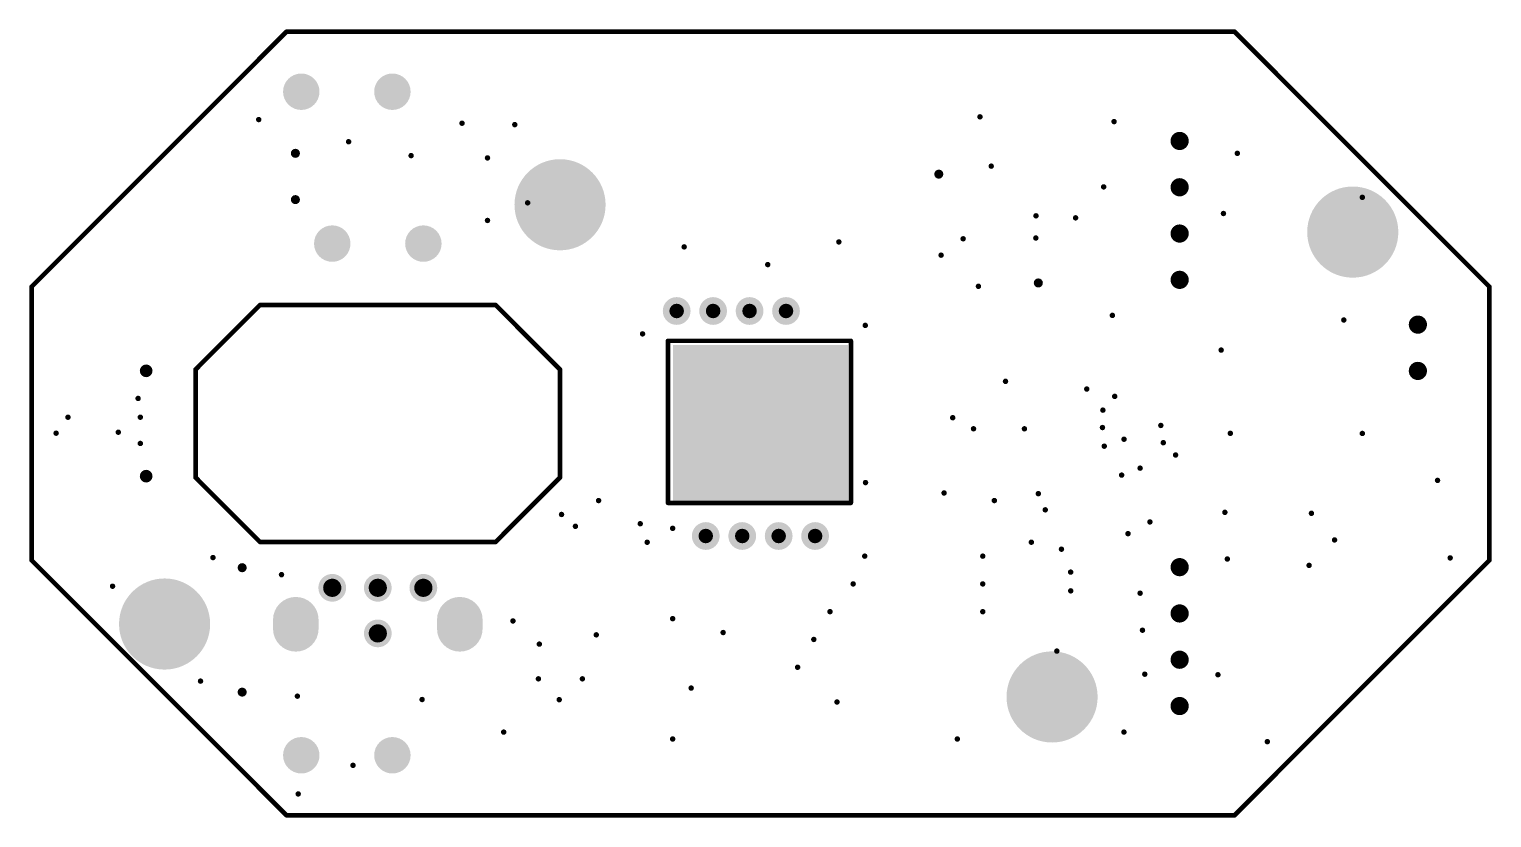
# Model space of a CAD drawing. Header units: millimetres. Extents: x -0.1 to 80.1, y -0.1 to 43.1.
import ezdxf

# ---------------------------------------------------------------- set-up
doc = ezdxf.new("R2010")
doc.units = ezdxf.units.MM
for name, color, linetype in [('Mechanical7', 56, 'Continuous'), ('MultiLayer', 9, 'Continuous'), ('PadHoleLayer', 156, 'Continuous'), ('ViaHoleLayer', 16, 'Continuous')]:
    doc.layers.add(name, color=color, linetype=linetype)

# ---------------------------------------------------------------- blocks, each defined once
blk = doc.blocks.new('M3_MT_HOLE_1')
at = {"layer": 'MultiLayer'}
h = blk.add_hatch(color=9, dxfattribs=at)
edge = h.paths.add_edge_path()
edge.add_arc((0.061, -0.041), 2.5, 0, 360)
at = {"layer": 'PadHoleLayer'}
h = blk.add_hatch(color=156, dxfattribs=at)
edge = h.paths.add_edge_path()
edge.add_arc((0.061, -0.041), 1.75, 0, 360)
blk = doc.blocks.new('M3_MT_HOLE_2')
at = {"layer": 'MultiLayer'}
h = blk.add_hatch(color=9, dxfattribs=at)
edge = h.paths.add_edge_path()
edge.add_arc((0, 0), 2.5, 0, 360)
at = {"layer": 'PadHoleLayer'}
h = blk.add_hatch(color=156, dxfattribs=at)
edge = h.paths.add_edge_path()
edge.add_arc((0, 0), 1.75, 0, 360)
blk = doc.blocks.new('M3_MT_HOLE_3')
at = {"layer": 'MultiLayer'}
h = blk.add_hatch(color=9, dxfattribs=at)
edge = h.paths.add_edge_path()
edge.add_arc((-0.083, -0.155), 2.5, 0, 360)
at = {"layer": 'PadHoleLayer'}
h = blk.add_hatch(color=156, dxfattribs=at)
edge = h.paths.add_edge_path()
edge.add_arc((-0.083, -0.155), 1.75, 0, 360)
blk = doc.blocks.new('M3_MT_HOLE_4')
at = {"layer": 'MultiLayer'}
h = blk.add_hatch(color=9, dxfattribs=at)
edge = h.paths.add_edge_path()
edge.add_arc((-0.271, -0.004), 2.5, 0, 360)
at = {"layer": 'PadHoleLayer'}
h = blk.add_hatch(color=156, dxfattribs=at)
edge = h.paths.add_edge_path()
edge.add_arc((-0.271, -0.004), 1.75, 0, 360)
blk = doc.blocks.new('AMPHENOL_GSB1C41110SSHR_31')
at = {"layer": 'MultiLayer'}
h = blk.add_hatch(color=9, dxfattribs=at)
edge = h.paths.add_edge_path()
edge.add_arc((-2.89, 2.605), 0.35, 0, 360)
h = blk.add_hatch(color=9, dxfattribs=at)
edge = h.paths.add_edge_path()
edge.add_arc((2.89, 2.605), 0.35, 0, 360)
at = {"layer": 'PadHoleLayer'}
h = blk.add_hatch(color=156, dxfattribs=at)
edge = h.paths.add_edge_path()
edge.add_arc((-2.89, 2.605), 0.35, 0, 360)
h = blk.add_hatch(color=156, dxfattribs=at)
edge = h.paths.add_edge_path()
edge.add_arc((2.89, 2.605), 0.35, 0, 360)
blk = doc.blocks.new('PAW3515DB_32')
at = {"layer": 'MultiLayer'}
h = blk.add_hatch(color=9, dxfattribs=at)
edge = h.paths.add_edge_path()
edge.add_arc((-2.997, 6.172), 0.762, 0, 360)
h = blk.add_hatch(color=9, dxfattribs=at)
edge = h.paths.add_edge_path()
edge.add_arc((-0.997, 6.172), 0.762, 0, 360)
h = blk.add_hatch(color=9, dxfattribs=at)
edge = h.paths.add_edge_path()
edge.add_arc((1.003, 6.172), 0.762, 0, 360)
h = blk.add_hatch(color=9, dxfattribs=at)
edge = h.paths.add_edge_path()
edge.add_arc((3.003, 6.172), 0.762, 0, 360)
h = blk.add_hatch(color=9, dxfattribs=at)
edge = h.paths.add_edge_path()
edge.add_arc((0, 0), 0.762, 0, 360)
h = blk.add_hatch(color=9, dxfattribs=at)
edge = h.paths.add_edge_path()
edge.add_arc((-1.4, -6.172), 0.762, 0, 360)
h = blk.add_hatch(color=9, dxfattribs=at)
edge = h.paths.add_edge_path()
edge.add_arc((0.6, -6.172), 0.762, 0, 360)
h = blk.add_hatch(color=9, dxfattribs=at)
edge = h.paths.add_edge_path()
edge.add_arc((2.6, -6.172), 0.762, 0, 360)
h = blk.add_hatch(color=9, dxfattribs=at)
edge = h.paths.add_edge_path()
edge.add_arc((4.6, -6.172), 0.762, 0, 360)
at = {"layer": 'PadHoleLayer'}
h = blk.add_hatch(color=156, dxfattribs=at)
edge = h.paths.add_edge_path()
edge.add_arc((-2.997, 6.172), 0.4, 0, 360)
h = blk.add_hatch(color=156, dxfattribs=at)
edge = h.paths.add_edge_path()
edge.add_arc((-0.997, 6.172), 0.4, 0, 360)
h = blk.add_hatch(color=156, dxfattribs=at)
edge = h.paths.add_edge_path()
edge.add_arc((1.003, 6.172), 0.4, 0, 360)
h = blk.add_hatch(color=156, dxfattribs=at)
edge = h.paths.add_edge_path()
edge.add_arc((3.003, 6.172), 0.4, 0, 360)
blk.add_hatch(color=156, dxfattribs=at).paths.add_polyline_path([(-4.8, 4.3), (4.8, 4.3), (4.8, -4.3), (-4.8, -4.3)])
h = blk.add_hatch(color=156, dxfattribs=at)
edge = h.paths.add_edge_path()
edge.add_arc((-1.4, -6.172), 0.4, 0, 360)
h = blk.add_hatch(color=156, dxfattribs=at)
edge = h.paths.add_edge_path()
edge.add_arc((0.6, -6.172), 0.4, 0, 360)
h = blk.add_hatch(color=156, dxfattribs=at)
edge = h.paths.add_edge_path()
edge.add_arc((2.6, -6.172), 0.4, 0, 360)
h = blk.add_hatch(color=156, dxfattribs=at)
edge = h.paths.add_edge_path()
edge.add_arc((4.6, -6.172), 0.4, 0, 360)
blk = doc.blocks.new('2____________33')
at = {"layer": 'PadHoleLayer'}
h = blk.add_hatch(color=156, dxfattribs=at)
edge = h.paths.add_edge_path()
edge.add_arc((0, 0), 0.5, 0, 360)
h = blk.add_hatch(color=156, dxfattribs=at)
edge = h.paths.add_edge_path()
edge.add_arc((2.54, 0), 0.5, 0, 360)
blk = doc.blocks.new('K____B___38')
at = {"layer": 'MultiLayer'}
h = blk.add_hatch(color=9, dxfattribs=at)
edge = h.paths.add_edge_path()
edge.add_arc((0, 0), 1, 0, 360)
h = blk.add_hatch(color=9, dxfattribs=at)
edge = h.paths.add_edge_path()
edge.add_arc((5, 0), 1, 0, 360)
at = {"layer": 'PadHoleLayer'}
h = blk.add_hatch(color=156, dxfattribs=at)
edge = h.paths.add_edge_path()
edge.add_arc((0, 0), 0.55, 0, 360)
h = blk.add_hatch(color=156, dxfattribs=at)
edge = h.paths.add_edge_path()
edge.add_arc((5, 0), 0.55, 0, 360)
blk = doc.blocks.new('K____B___39')
at = {"layer": 'MultiLayer'}
h = blk.add_hatch(color=9, dxfattribs=at)
edge = h.paths.add_edge_path()
edge.add_arc((0, 0), 1, 0, 360)
h = blk.add_hatch(color=9, dxfattribs=at)
edge = h.paths.add_edge_path()
edge.add_arc((5, 0), 1, 0, 360)
at = {"layer": 'PadHoleLayer'}
h = blk.add_hatch(color=156, dxfattribs=at)
edge = h.paths.add_edge_path()
edge.add_arc((0, 0), 0.55, 0, 360)
h = blk.add_hatch(color=156, dxfattribs=at)
edge = h.paths.add_edge_path()
edge.add_arc((5, 0), 0.55, 0, 360)
blk = doc.blocks.new('K____B___41')
at = {"layer": 'MultiLayer'}
h = blk.add_hatch(color=9, dxfattribs=at)
edge = h.paths.add_edge_path()
edge.add_arc((0, 0), 1, 0, 360)
h = blk.add_hatch(color=9, dxfattribs=at)
edge = h.paths.add_edge_path()
edge.add_arc((5, 0), 1, 0, 360)
at = {"layer": 'PadHoleLayer'}
h = blk.add_hatch(color=156, dxfattribs=at)
edge = h.paths.add_edge_path()
edge.add_arc((0, 0), 0.55, 0, 360)
h = blk.add_hatch(color=156, dxfattribs=at)
edge = h.paths.add_edge_path()
edge.add_arc((5, 0), 0.55, 0, 360)
blk = doc.blocks.new('4____________61')
at = {"layer": 'PadHoleLayer'}
h = blk.add_hatch(color=156, dxfattribs=at)
edge = h.paths.add_edge_path()
edge.add_arc((0, 0), 0.5, 0, 360)
h = blk.add_hatch(color=156, dxfattribs=at)
edge = h.paths.add_edge_path()
edge.add_arc((2.54, 0), 0.5, 0, 360)
h = blk.add_hatch(color=156, dxfattribs=at)
edge = h.paths.add_edge_path()
edge.add_arc((5.08, 0), 0.5, 0, 360)
h = blk.add_hatch(color=156, dxfattribs=at)
edge = h.paths.add_edge_path()
edge.add_arc((7.62, 0), 0.5, 0, 360)
blk = doc.blocks.new('4____________62')
at = {"layer": 'PadHoleLayer'}
h = blk.add_hatch(color=156, dxfattribs=at)
edge = h.paths.add_edge_path()
edge.add_arc((0, 0), 0.5, 0, 360)
h = blk.add_hatch(color=156, dxfattribs=at)
edge = h.paths.add_edge_path()
edge.add_arc((2.54, 0), 0.5, 0, 360)
h = blk.add_hatch(color=156, dxfattribs=at)
edge = h.paths.add_edge_path()
edge.add_arc((5.08, 0), 0.5, 0, 360)
h = blk.add_hatch(color=156, dxfattribs=at)
edge = h.paths.add_edge_path()
edge.add_arc((7.62, 0), 0.5, 0, 360)
blk = doc.blocks.new('TTC_ENCODER_63')
at = {"layer": 'MultiLayer'}
h = blk.add_hatch(color=9, dxfattribs=at)
edge = h.paths.add_edge_path()
edge.add_arc((-2, 1.75), 1.25, 180, 360)
edge.add_line((-0.75, 1.75), (-0.75, 2.25))
edge.add_arc((-2, 2.25), 1.25, 0, 180)
edge.add_line((-3.25, 2.25), (-3.25, 1.75))
h = blk.add_hatch(color=9, dxfattribs=at)
edge = h.paths.add_edge_path()
edge.add_arc((2.5, 2.5), 0.762, 0, 360)
h = blk.add_hatch(color=9, dxfattribs=at)
edge = h.paths.add_edge_path()
edge.add_arc((7, 1.75), 1.25, 180, 360)
edge.add_line((8.25, 1.75), (8.25, 2.25))
edge.add_arc((7, 2.25), 1.25, 0, 180)
edge.add_line((5.75, 2.25), (5.75, 1.75))
h = blk.add_hatch(color=9, dxfattribs=at)
edge = h.paths.add_edge_path()
edge.add_arc((0, 0), 0.762, 0, 360)
h = blk.add_hatch(color=9, dxfattribs=at)
edge = h.paths.add_edge_path()
edge.add_arc((2.5, 0), 0.762, 0, 360)
h = blk.add_hatch(color=9, dxfattribs=at)
edge = h.paths.add_edge_path()
edge.add_arc((5, 0), 0.762, 0, 360)
at = {"layer": 'PadHoleLayer'}
h = blk.add_hatch(color=156, dxfattribs=at)
edge = h.paths.add_edge_path()
edge.add_arc((-2, 1.75), 0.9, 180, 360)
edge.add_line((-1.1, 1.75), (-1.1, 2.25))
edge.add_arc((-2, 2.25), 0.9, 0, 180)
edge.add_line((-2.9, 2.25), (-2.9, 1.75))
h = blk.add_hatch(color=156, dxfattribs=at)
edge = h.paths.add_edge_path()
edge.add_arc((2.5, 2.5), 0.5, 0, 360)
h = blk.add_hatch(color=156, dxfattribs=at)
edge = h.paths.add_edge_path()
edge.add_arc((7, 1.75), 0.9, 180, 360)
edge.add_line((7.9, 1.75), (7.9, 2.25))
edge.add_arc((7, 2.25), 0.9, 0, 180)
edge.add_line((6.1, 2.25), (6.1, 1.75))
h = blk.add_hatch(color=156, dxfattribs=at)
edge = h.paths.add_edge_path()
edge.add_arc((0, 0), 0.5, 0, 360)
h = blk.add_hatch(color=156, dxfattribs=at)
edge = h.paths.add_edge_path()
edge.add_arc((2.5, 0), 0.5, 0, 360)
h = blk.add_hatch(color=156, dxfattribs=at)
edge = h.paths.add_edge_path()
edge.add_arc((5, 0), 0.5, 0, 360)

msp = doc.modelspace()

# ---------------------------------------------------------------- hatches: boundary and pattern name
at = {"layer": 'ViaHoleLayer'}
h = msp.add_hatch(color=16, dxfattribs=at)
edge = h.paths.add_edge_path()
edge.add_arc((12.465, 38.172), 0.15, 0, 360)
h = msp.add_hatch(color=16, dxfattribs=at)
edge = h.paths.add_edge_path()
edge.add_arc((23.622, 37.973), 0.15, 0, 360)
h = msp.add_hatch(color=16, dxfattribs=at)
edge = h.paths.add_edge_path()
edge.add_arc((26.517, 37.895), 0.15, 0, 360)
h = msp.add_hatch(color=16, dxfattribs=at)
edge = h.paths.add_edge_path()
edge.add_arc((52.044, 38.323), 0.15, 0, 360)
h = msp.add_hatch(color=16, dxfattribs=at)
edge = h.paths.add_edge_path()
edge.add_arc((59.401, 38.062), 0.15, 0, 360)
h = msp.add_hatch(color=16, dxfattribs=at)
edge = h.paths.add_edge_path()
edge.add_arc((17.399, 36.957), 0.15, 0, 360)
h = msp.add_hatch(color=16, dxfattribs=at)
edge = h.paths.add_edge_path()
edge.add_arc((14.478, 36.322), 0.25, 0, 360)
h = msp.add_hatch(color=16, dxfattribs=at)
edge = h.paths.add_edge_path()
edge.add_arc((20.828, 36.195), 0.15, 0, 360)
h = msp.add_hatch(color=16, dxfattribs=at)
edge = h.paths.add_edge_path()
edge.add_arc((25.019, 36.068), 0.15, 0, 360)
h = msp.add_hatch(color=16, dxfattribs=at)
edge = h.paths.add_edge_path()
edge.add_arc((66.167, 36.322), 0.15, 0, 360)
h = msp.add_hatch(color=16, dxfattribs=at)
edge = h.paths.add_edge_path()
edge.add_arc((49.784, 35.179), 0.25, 0, 360)
h = msp.add_hatch(color=16, dxfattribs=at)
edge = h.paths.add_edge_path()
edge.add_arc((52.661, 35.618), 0.15, 0, 360)
h = msp.add_hatch(color=16, dxfattribs=at)
edge = h.paths.add_edge_path()
edge.add_arc((58.831, 34.479), 0.15, 0, 360)
h = msp.add_hatch(color=16, dxfattribs=at)
edge = h.paths.add_edge_path()
edge.add_arc((14.478, 33.782), 0.25, 0, 360)
h = msp.add_hatch(color=16, dxfattribs=at)
edge = h.paths.add_edge_path()
edge.add_arc((27.222, 33.605), 0.15, 0, 360)
h = msp.add_hatch(color=16, dxfattribs=at)
edge = h.paths.add_edge_path()
edge.add_arc((73.025, 33.909), 0.15, 0, 360)
h = msp.add_hatch(color=16, dxfattribs=at)
edge = h.paths.add_edge_path()
edge.add_arc((55.118, 32.893), 0.15, 0, 360)
h = msp.add_hatch(color=16, dxfattribs=at)
edge = h.paths.add_edge_path()
edge.add_arc((57.292, 32.781), 0.15, 0, 360)
h = msp.add_hatch(color=16, dxfattribs=at)
edge = h.paths.add_edge_path()
edge.add_arc((65.405, 33.02), 0.15, 0, 360)
h = msp.add_hatch(color=16, dxfattribs=at)
edge = h.paths.add_edge_path()
edge.add_arc((25.019, 32.639), 0.15, 0, 360)
h = msp.add_hatch(color=16, dxfattribs=at)
edge = h.paths.add_edge_path()
edge.add_arc((35.811, 31.189), 0.15, 0, 360)
h = msp.add_hatch(color=16, dxfattribs=at)
edge = h.paths.add_edge_path()
edge.add_arc((44.301, 31.461), 0.15, 0, 360)
h = msp.add_hatch(color=16, dxfattribs=at)
edge = h.paths.add_edge_path()
edge.add_arc((51.12, 31.632), 0.15, 0, 360)
h = msp.add_hatch(color=16, dxfattribs=at)
edge = h.paths.add_edge_path()
edge.add_arc((55.108, 31.675), 0.15, 0, 360)
h = msp.add_hatch(color=16, dxfattribs=at)
edge = h.paths.add_edge_path()
edge.add_arc((49.911, 30.734), 0.15, 0, 360)
h = msp.add_hatch(color=16, dxfattribs=at)
edge = h.paths.add_edge_path()
edge.add_arc((40.398, 30.217), 0.15, 0, 360)
h = msp.add_hatch(color=16, dxfattribs=at)
edge = h.paths.add_edge_path()
edge.add_arc((51.959, 29.026), 0.15, 0, 360)
h = msp.add_hatch(color=16, dxfattribs=at)
edge = h.paths.add_edge_path()
edge.add_arc((55.245, 29.21), 0.25, 0, 360)
h = msp.add_hatch(color=16, dxfattribs=at)
edge = h.paths.add_edge_path()
edge.add_arc((59.309, 27.432), 0.15, 0, 360)
h = msp.add_hatch(color=16, dxfattribs=at)
edge = h.paths.add_edge_path()
edge.add_arc((72.009, 27.178), 0.15, 0, 360)
h = msp.add_hatch(color=16, dxfattribs=at)
edge = h.paths.add_edge_path()
edge.add_arc((33.528, 26.416), 0.15, 0, 360)
h = msp.add_hatch(color=16, dxfattribs=at)
edge = h.paths.add_edge_path()
edge.add_arc((45.749, 26.883), 0.15, 0, 360)
h = msp.add_hatch(color=16, dxfattribs=at)
edge = h.paths.add_edge_path()
edge.add_arc((65.278, 25.527), 0.15, 0, 360)
h = msp.add_hatch(color=16, dxfattribs=at)
edge = h.paths.add_edge_path()
edge.add_arc((53.445, 23.814), 0.15, 0, 360)
h = msp.add_hatch(color=16, dxfattribs=at)
edge = h.paths.add_edge_path()
edge.add_arc((57.903, 23.391), 0.15, 0, 360)
h = msp.add_hatch(color=16, dxfattribs=at)
edge = h.paths.add_edge_path()
edge.add_arc((5.846, 22.875), 0.15, 0, 360)
h = msp.add_hatch(color=16, dxfattribs=at)
edge = h.paths.add_edge_path()
edge.add_arc((59.436, 22.987), 0.15, 0, 360)
h = msp.add_hatch(color=16, dxfattribs=at)
edge = h.paths.add_edge_path()
edge.add_arc((1.998, 21.844), 0.15, 0, 360)
h = msp.add_hatch(color=16, dxfattribs=at)
edge = h.paths.add_edge_path()
edge.add_arc((5.969, 21.844), 0.15, 0, 360)
h = msp.add_hatch(color=16, dxfattribs=at)
edge = h.paths.add_edge_path()
edge.add_arc((50.547, 21.817), 0.15, 0, 360)
h = msp.add_hatch(color=16, dxfattribs=at)
edge = h.paths.add_edge_path()
edge.add_arc((58.786, 22.232), 0.15, 0, 360)
h = msp.add_hatch(color=16, dxfattribs=at)
edge = h.paths.add_edge_path()
edge.add_arc((1.348, 20.969), 0.15, 0, 360)
h = msp.add_hatch(color=16, dxfattribs=at)
edge = h.paths.add_edge_path()
edge.add_arc((4.76, 21.021), 0.15, 0, 360)
h = msp.add_hatch(color=16, dxfattribs=at)
edge = h.paths.add_edge_path()
edge.add_arc((51.689, 21.209), 0.15, 0, 360)
h = msp.add_hatch(color=16, dxfattribs=at)
edge = h.paths.add_edge_path()
edge.add_arc((54.483, 21.209), 0.15, 0, 360)
h = msp.add_hatch(color=16, dxfattribs=at)
edge = h.paths.add_edge_path()
edge.add_arc((58.764, 21.278), 0.15, 0, 360)
h = msp.add_hatch(color=16, dxfattribs=at)
edge = h.paths.add_edge_path()
edge.add_arc((61.968, 21.391), 0.15, 0, 360)
h = msp.add_hatch(color=16, dxfattribs=at)
edge = h.paths.add_edge_path()
edge.add_arc((65.782, 20.959), 0.15, 0, 360)
h = msp.add_hatch(color=16, dxfattribs=at)
edge = h.paths.add_edge_path()
edge.add_arc((73.025, 20.955), 0.15, 0, 360)
h = msp.add_hatch(color=16, dxfattribs=at)
edge = h.paths.add_edge_path()
edge.add_arc((5.969, 20.405), 0.15, 0, 360)
h = msp.add_hatch(color=16, dxfattribs=at)
edge = h.paths.add_edge_path()
edge.add_arc((58.863, 20.255), 0.15, 0, 360)
h = msp.add_hatch(color=16, dxfattribs=at)
edge = h.paths.add_edge_path()
edge.add_arc((59.948, 20.638), 0.15, 0, 360)
h = msp.add_hatch(color=16, dxfattribs=at)
edge = h.paths.add_edge_path()
edge.add_arc((62.103, 20.447), 0.15, 0, 360)
h = msp.add_hatch(color=16, dxfattribs=at)
edge = h.paths.add_edge_path()
edge.add_arc((62.778, 19.772), 0.15, 0, 360)
h = msp.add_hatch(color=16, dxfattribs=at)
edge = h.paths.add_edge_path()
edge.add_arc((59.817, 18.669), 0.15, 0, 360)
h = msp.add_hatch(color=16, dxfattribs=at)
edge = h.paths.add_edge_path()
edge.add_arc((60.833, 19.05), 0.15, 0, 360)
h = msp.add_hatch(color=16, dxfattribs=at)
edge = h.paths.add_edge_path()
edge.add_arc((77.152, 18.38), 0.15, 0, 360)
h = msp.add_hatch(color=16, dxfattribs=at)
edge = h.paths.add_edge_path()
edge.add_arc((45.764, 18.259), 0.15, 0, 360)
h = msp.add_hatch(color=16, dxfattribs=at)
edge = h.paths.add_edge_path()
edge.add_arc((50.073, 17.688), 0.15, 0, 360)
h = msp.add_hatch(color=16, dxfattribs=at)
edge = h.paths.add_edge_path()
edge.add_arc((55.245, 17.653), 0.15, 0, 360)
h = msp.add_hatch(color=16, dxfattribs=at)
edge = h.paths.add_edge_path()
edge.add_arc((31.115, 17.272), 0.15, 0, 360)
h = msp.add_hatch(color=16, dxfattribs=at)
edge = h.paths.add_edge_path()
edge.add_arc((52.832, 17.272), 0.15, 0, 360)
h = msp.add_hatch(color=16, dxfattribs=at)
edge = h.paths.add_edge_path()
edge.add_arc((55.626, 16.764), 0.15, 0, 360)
h = msp.add_hatch(color=16, dxfattribs=at)
edge = h.paths.add_edge_path()
edge.add_arc((29.083, 16.51), 0.15, 0, 360)
h = msp.add_hatch(color=16, dxfattribs=at)
edge = h.paths.add_edge_path()
edge.add_arc((33.401, 16.002), 0.15, 0, 360)
h = msp.add_hatch(color=16, dxfattribs=at)
edge = h.paths.add_edge_path()
edge.add_arc((61.369, 16.1), 0.15, 0, 360)
h = msp.add_hatch(color=16, dxfattribs=at)
edge = h.paths.add_edge_path()
edge.add_arc((65.482, 16.627), 0.15, 0, 360)
h = msp.add_hatch(color=16, dxfattribs=at)
edge = h.paths.add_edge_path()
edge.add_arc((70.231, 16.573), 0.15, 0, 360)
h = msp.add_hatch(color=16, dxfattribs=at)
edge = h.paths.add_edge_path()
edge.add_arc((29.845, 15.86), 0.15, 0, 360)
h = msp.add_hatch(color=16, dxfattribs=at)
edge = h.paths.add_edge_path()
edge.add_arc((35.179, 15.748), 0.15, 0, 360)
h = msp.add_hatch(color=16, dxfattribs=at)
edge = h.paths.add_edge_path()
edge.add_arc((60.169, 15.457), 0.15, 0, 360)
h = msp.add_hatch(color=16, dxfattribs=at)
edge = h.paths.add_edge_path()
edge.add_arc((71.501, 15.113), 0.15, 0, 360)
h = msp.add_hatch(color=16, dxfattribs=at)
edge = h.paths.add_edge_path()
edge.add_arc((33.782, 14.986), 0.15, 0, 360)
h = msp.add_hatch(color=16, dxfattribs=at)
edge = h.paths.add_edge_path()
edge.add_arc((54.864, 14.986), 0.15, 0, 360)
h = msp.add_hatch(color=16, dxfattribs=at)
edge = h.paths.add_edge_path()
edge.add_arc((56.515, 14.605), 0.15, 0, 360)
h = msp.add_hatch(color=16, dxfattribs=at)
edge = h.paths.add_edge_path()
edge.add_arc((9.954, 14.145), 0.15, 0, 360)
h = msp.add_hatch(color=16, dxfattribs=at)
edge = h.paths.add_edge_path()
edge.add_arc((11.557, 13.589), 0.25, 0, 360)
h = msp.add_hatch(color=16, dxfattribs=at)
edge = h.paths.add_edge_path()
edge.add_arc((45.72, 14.224), 0.15, 0, 360)
h = msp.add_hatch(color=16, dxfattribs=at)
edge = h.paths.add_edge_path()
edge.add_arc((52.197, 14.224), 0.15, 0, 360)
h = msp.add_hatch(color=16, dxfattribs=at)
edge = h.paths.add_edge_path()
edge.add_arc((65.618, 14.066), 0.15, 0, 360)
h = msp.add_hatch(color=16, dxfattribs=at)
edge = h.paths.add_edge_path()
edge.add_arc((70.104, 13.716), 0.15, 0, 360)
h = msp.add_hatch(color=16, dxfattribs=at)
edge = h.paths.add_edge_path()
edge.add_arc((77.846, 14.126), 0.15, 0, 360)
h = msp.add_hatch(color=16, dxfattribs=at)
edge = h.paths.add_edge_path()
edge.add_arc((13.716, 13.208), 0.15, 0, 360)
h = msp.add_hatch(color=16, dxfattribs=at)
edge = h.paths.add_edge_path()
edge.add_arc((45.085, 12.7), 0.15, 0, 360)
h = msp.add_hatch(color=16, dxfattribs=at)
edge = h.paths.add_edge_path()
edge.add_arc((52.197, 12.7), 0.15, 0, 360)
h = msp.add_hatch(color=16, dxfattribs=at)
edge = h.paths.add_edge_path()
edge.add_arc((57.02, 13.349), 0.15, 0, 360)
h = msp.add_hatch(color=16, dxfattribs=at)
edge = h.paths.add_edge_path()
edge.add_arc((4.445, 12.573), 0.15, 0, 360)
h = msp.add_hatch(color=16, dxfattribs=at)
edge = h.paths.add_edge_path()
edge.add_arc((57.023, 12.319), 0.15, 0, 360)
h = msp.add_hatch(color=16, dxfattribs=at)
edge = h.paths.add_edge_path()
edge.add_arc((60.833, 12.192), 0.15, 0, 360)
h = msp.add_hatch(color=16, dxfattribs=at)
edge = h.paths.add_edge_path()
edge.add_arc((43.815, 11.176), 0.15, 0, 360)
h = msp.add_hatch(color=16, dxfattribs=at)
edge = h.paths.add_edge_path()
edge.add_arc((52.197, 11.176), 0.15, 0, 360)
h = msp.add_hatch(color=16, dxfattribs=at)
edge = h.paths.add_edge_path()
edge.add_arc((26.416, 10.668), 0.15, 0, 360)
h = msp.add_hatch(color=16, dxfattribs=at)
edge = h.paths.add_edge_path()
edge.add_arc((35.179, 10.795), 0.15, 0, 360)
h = msp.add_hatch(color=16, dxfattribs=at)
edge = h.paths.add_edge_path()
edge.add_arc((30.988, 9.906), 0.15, 0, 360)
h = msp.add_hatch(color=16, dxfattribs=at)
edge = h.paths.add_edge_path()
edge.add_arc((37.949, 10.032), 0.15, 0, 360)
h = msp.add_hatch(color=16, dxfattribs=at)
edge = h.paths.add_edge_path()
edge.add_arc((42.926, 9.652), 0.15, 0, 360)
h = msp.add_hatch(color=16, dxfattribs=at)
edge = h.paths.add_edge_path()
edge.add_arc((60.96, 10.16), 0.15, 0, 360)
h = msp.add_hatch(color=16, dxfattribs=at)
edge = h.paths.add_edge_path()
edge.add_arc((27.863, 9.398), 0.15, 0, 360)
h = msp.add_hatch(color=16, dxfattribs=at)
edge = h.paths.add_edge_path()
edge.add_arc((56.261, 9.017), 0.15, 0, 360)
h = msp.add_hatch(color=16, dxfattribs=at)
edge = h.paths.add_edge_path()
edge.add_arc((42.037, 8.128), 0.15, 0, 360)
h = msp.add_hatch(color=16, dxfattribs=at)
edge = h.paths.add_edge_path()
edge.add_arc((9.271, 7.366), 0.15, 0, 360)
h = msp.add_hatch(color=16, dxfattribs=at)
edge = h.paths.add_edge_path()
edge.add_arc((27.813, 7.493), 0.15, 0, 360)
h = msp.add_hatch(color=16, dxfattribs=at)
edge = h.paths.add_edge_path()
edge.add_arc((30.226, 7.493), 0.15, 0, 360)
h = msp.add_hatch(color=16, dxfattribs=at)
edge = h.paths.add_edge_path()
edge.add_arc((61.087, 7.747), 0.15, 0, 360)
h = msp.add_hatch(color=16, dxfattribs=at)
edge = h.paths.add_edge_path()
edge.add_arc((65.101, 7.717), 0.15, 0, 360)
h = msp.add_hatch(color=16, dxfattribs=at)
edge = h.paths.add_edge_path()
edge.add_arc((11.557, 6.764), 0.25, 0, 360)
h = msp.add_hatch(color=16, dxfattribs=at)
edge = h.paths.add_edge_path()
edge.add_arc((14.586, 6.542), 0.15, 0, 360)
h = msp.add_hatch(color=16, dxfattribs=at)
edge = h.paths.add_edge_path()
edge.add_arc((21.43, 6.357), 0.15, 0, 360)
h = msp.add_hatch(color=16, dxfattribs=at)
edge = h.paths.add_edge_path()
edge.add_arc((28.956, 6.35), 0.15, 0, 360)
h = msp.add_hatch(color=16, dxfattribs=at)
edge = h.paths.add_edge_path()
edge.add_arc((36.195, 6.985), 0.15, 0, 360)
h = msp.add_hatch(color=16, dxfattribs=at)
edge = h.paths.add_edge_path()
edge.add_arc((44.196, 6.223), 0.15, 0, 360)
h = msp.add_hatch(color=16, dxfattribs=at)
edge = h.paths.add_edge_path()
edge.add_arc((25.908, 4.572), 0.15, 0, 360)
h = msp.add_hatch(color=16, dxfattribs=at)
edge = h.paths.add_edge_path()
edge.add_arc((35.179, 4.191), 0.15, 0, 360)
h = msp.add_hatch(color=16, dxfattribs=at)
edge = h.paths.add_edge_path()
edge.add_arc((50.8, 4.191), 0.15, 0, 360)
h = msp.add_hatch(color=16, dxfattribs=at)
edge = h.paths.add_edge_path()
edge.add_arc((59.944, 4.572), 0.15, 0, 360)
h = msp.add_hatch(color=16, dxfattribs=at)
edge = h.paths.add_edge_path()
edge.add_arc((67.811, 4.045), 0.15, 0, 360)
h = msp.add_hatch(color=16, dxfattribs=at)
edge = h.paths.add_edge_path()
edge.add_arc((17.638, 2.75), 0.15, 0, 360)
h = msp.add_hatch(color=16, dxfattribs=at)
edge = h.paths.add_edge_path()
edge.add_arc((14.632, 1.178), 0.15, 0, 360)

# ---------------------------------------------------------------- linework, layer by layer
at = {"layer": 'Mechanical7', "const_width": 0.254}
for points in [[(0, 29.001), (14, 43)], [(14, 43), (66, 43)], [(66, 43), (80, 29.001)], [(0, 13.999), (0, 29.001)], [(80, 13.999), (80, 29.001)], [(9, 24.463), (12.536, 28.001)], [(12.536, 28.001), (25.465, 28.001)], [(25.465, 28.001), (29, 24.463)], [(34.925, 26.035), (44.958, 26.035)], [(34.925, 17.145), (34.925, 26.035)], [(44.958, 17.145), (44.958, 26.035)], [(9, 18.537), (9, 24.463)], [(29, 18.537), (29, 24.463)], [(9, 18.537), (12.536, 14.999)], [(25.464, 14.999), (29, 18.537)], [(34.925, 17.145), (44.958, 17.145)], [(12.536, 14.999), (25.464, 14.999)], [(0, 13.999), (14, 0)], [(66, 0), (80, 13.999)], [(14, 0), (66, 0)]]:
    msp.add_lwpolyline(points, dxfattribs=at)
at = {"layer": 'Mechanical7', "const_width": 0.127}
for points in [[(13.937, 43, 1), (14.064, 43, 1)], [(13.937, 43, 1), (14.064, 43, 1)], [(65.937, 43, 1), (66.064, 43, 1)], [(65.937, 43, 1), (66.064, 43, 1)], [(-0.063, 29.001, 1), (0.064, 29.001, 1)], [(-0.063, 29.001, 1), (0.064, 29.001, 1)], [(79.936, 29.001, 1), (80.063, 29.001, 1)], [(79.936, 29.001, 1), (80.063, 29.001, 1)], [(12.472, 28.001, 1), (12.599, 28.001, 1)], [(12.472, 28.001, 1), (12.599, 28.001, 1)], [(25.401, 28.001, 1), (25.528, 28.001, 1)], [(25.401, 28.001, 1), (25.528, 28.001, 1)], [(34.861, 26.035, 1), (34.988, 26.035, 1)], [(34.861, 26.035, 1), (34.988, 26.035, 1)], [(44.895, 26.035, 1), (45.022, 26.035, 1)], [(44.895, 26.035, 1), (45.022, 26.035, 1)], [(8.937, 24.463, 1), (9.064, 24.463, 1)], [(8.937, 24.463, 1), (9.064, 24.463, 1)], [(28.937, 24.463, 1), (29.064, 24.463, 1)], [(28.937, 24.463, 1), (29.064, 24.463, 1)], [(8.937, 18.537, 1), (9.064, 18.537, 1)], [(8.937, 18.537, 1), (9.064, 18.537, 1)], [(28.937, 18.537, 1), (29.064, 18.537, 1)], [(28.937, 18.537, 1), (29.064, 18.537, 1)], [(34.861, 17.145, 1), (34.988, 17.145, 1)], [(34.861, 17.145, 1), (34.988, 17.145, 1)], [(44.895, 17.145, 1), (45.022, 17.145, 1)], [(44.895, 17.145, 1), (45.022, 17.145, 1)], [(12.472, 14.999, 1), (12.599, 14.999, 1)], [(12.472, 14.999, 1), (12.599, 14.999, 1)], [(25.401, 14.999, 1), (25.528, 14.999, 1)], [(25.401, 14.999, 1), (25.528, 14.999, 1)], [(-0.063, 13.999, 1), (0.064, 13.999, 1)], [(-0.063, 13.999, 1), (0.064, 13.999, 1)], [(79.936, 13.999, 1), (80.063, 13.999, 1)], [(79.936, 13.999, 1), (80.063, 13.999, 1)], [(13.937, 0, 1), (14.064, 0, 1)], [(13.937, 0, 1), (14.064, 0, 1)], [(65.937, 0, 1), (66.064, 0, 1)], [(65.937, 0, 1), (66.064, 0, 1)]]:
    msp.add_lwpolyline(points, format="xyb", close=True, dxfattribs=at)
at = {"layer": 'MultiLayer'}
for p, q in [((9, 24.463), (12.536, 28.001)), ((12.536, 28.001), (25.465, 28.001)), ((25.465, 28.001), (29, 24.463)), ((9, 18.537), (9, 24.463)), ((29, 24.463), (29, 18.537)), ((12.536, 14.999), (9, 18.537)), ((29, 18.537), (25.464, 14.999)), ((25.464, 14.999), (12.536, 14.999))]:
    msp.add_line(p, q, dxfattribs=at)

# ---------------------------------------------------------------- block references
for name, p, rotation in [('K____B___38', (19.8, 39.7), 180), ('4____________62', (63, 37), 270), ('PAW3515DB_32', (40, 21.5), 180), ('2____________33', (76.073, 26.924), 270), ('AMPHENOL_GSB1C41110SSHR_31', (3.683, 21.5), 270), ('4____________61', (63, 6), 90), ('TTC_ENCODER_63', (21.5, 12.486), 180)]:
    msp.add_blockref(name, p, dxfattribs=dict(rotation=rotation))
for name, p in [('M3_MT_HOLE_3', (29.083, 33.655)), ('M3_MT_HOLE_4', (72.771, 32.004)), ('K____B___41', (16.5, 31.369)), ('M3_MT_HOLE_1', (7.239, 10.541)), ('M3_MT_HOLE_2', (56, 6.5)), ('K____B___39', (14.8, 3.3))]:
    msp.add_blockref(name, p)

doc.saveas('drawing.dxf')
